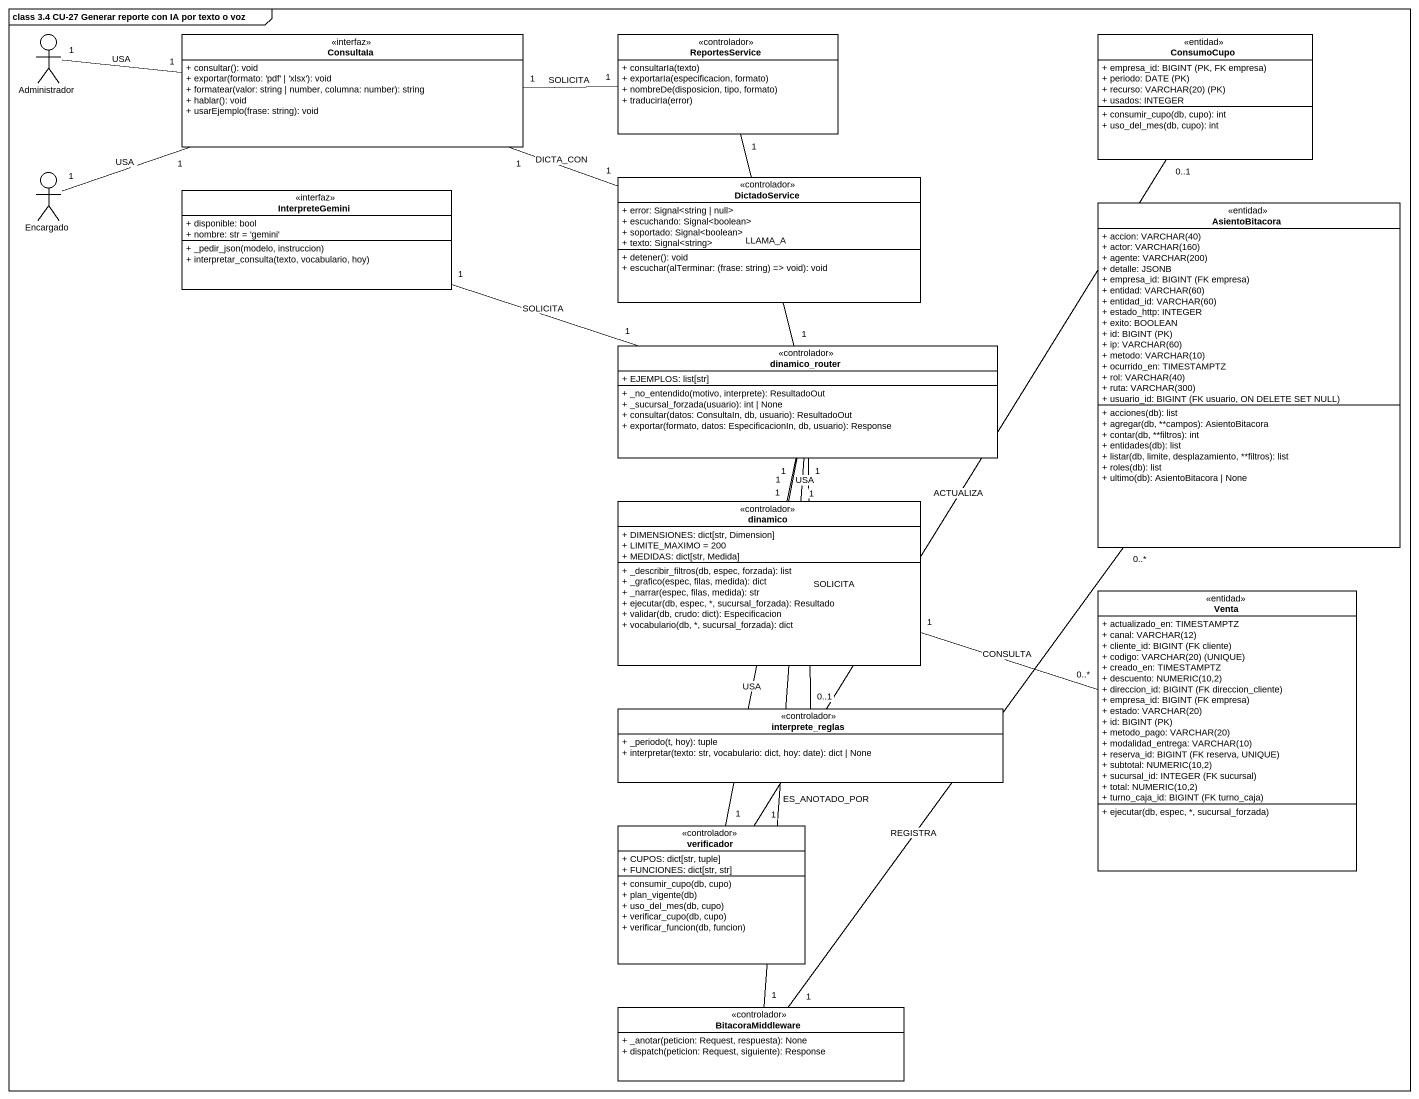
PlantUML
@startuml
mainframe class 3.4 CU-27 Generar reporte con IA por texto o voz
allowmixing
hide circle
hide empty members
skinparam classAttributeIconSize 0
actor Administrador
class ConsultaIa <<interfaz>> {
  + consultar(): void
  + exportar(formato: 'pdf' | 'xlsx'): void
  + formatear(valor: string | number, columna: number): string
  + hablar(): void
  + usarEjemplo(frase: string): void
}
class ReportesService <<controlador>> {
  + consultarIa(texto)
  + exportarIa(especificacion, formato)
  + nombreDe(disposicion, tipo, formato)
  + traducirIa(error)
}
class ConsumoCupo <<entidad>> {
  {field} + empresa_id: BIGINT (PK, FK empresa)
  {field} + periodo: DATE (PK)
  {field} + recurso: VARCHAR(20) (PK)
  + usados: INTEGER
  + consumir_cupo(db, cupo): int
  + uso_del_mes(db, cupo): int
}
actor Encargado
class InterpreteGemini <<interfaz>> {
  + disponible: bool
  + nombre: str = 'gemini'
  + _pedir_json(modelo, instruccion)
  + interpretar_consulta(texto, vocabulario, hoy)
}
class DictadoService <<controlador>> {
  + error: Signal<string | null>
  + escuchando: Signal<boolean>
  + soportado: Signal<boolean>
  + texto: Signal<string>
  + detener(): void
  + escuchar(alTerminar: (frase: string) => void): void
}
class AsientoBitacora <<entidad>> {
  {field} + accion: VARCHAR(40)
  {field} + actor: VARCHAR(160)
  {field} + agente: VARCHAR(200)
  + detalle: JSONB
  {field} + empresa_id: BIGINT (FK empresa)
  {field} + entidad: VARCHAR(60)
  {field} + entidad_id: VARCHAR(60)
  + estado_http: INTEGER
  + exito: BOOLEAN
  {field} + id: BIGINT (PK)
  {field} + ip: VARCHAR(60)
  {field} + metodo: VARCHAR(10)
  + ocurrido_en: TIMESTAMPTZ
  {field} + rol: VARCHAR(40)
  {field} + ruta: VARCHAR(300)
  {field} + usuario_id: BIGINT (FK usuario, ON DELETE SET NULL)
  + acciones(db): list
  + agregar(db, **campos): AsientoBitacora
  + contar(db, **filtros): int
  + entidades(db): list
  + listar(db, limite, desplazamiento, **filtros): list
  + roles(db): list
  + ultimo(db): AsientoBitacora | None
}
class dinamico_router <<controlador>> {
  + EJEMPLOS: list[str]
  + _no_entendido(motivo, interprete): ResultadoOut
  + _sucursal_forzada(usuario): int | None
  + consultar(datos: ConsultaIn, db, usuario): ResultadoOut
  + exportar(formato, datos: EspecificacionIn, db, usuario): Response
}
class dinamico <<controlador>> {
  + DIMENSIONES: dict[str, Dimension]
  + LIMITE_MAXIMO = 200
  + MEDIDAS: dict[str, Medida]
  + _describir_filtros(db, espec, forzada): list
  + _grafico(espec, filas, medida): dict
  + _narrar(espec, filas, medida): str
  + ejecutar(db, espec, *, sucursal_forzada): Resultado
  + validar(db, crudo: dict): Especificacion
  + vocabulario(db, *, sucursal_forzada): dict
}
class Venta <<entidad>> {
  + actualizado_en: TIMESTAMPTZ
  {field} + canal: VARCHAR(12)
  {field} + cliente_id: BIGINT (FK cliente)
  {field} + codigo: VARCHAR(20) (UNIQUE)
  + creado_en: TIMESTAMPTZ
  {field} + descuento: NUMERIC(10,2)
  {field} + direccion_id: BIGINT (FK direccion_cliente)
  {field} + empresa_id: BIGINT (FK empresa)
  {field} + estado: VARCHAR(20)
  {field} + id: BIGINT (PK)
  {field} + metodo_pago: VARCHAR(20)
  {field} + modalidad_entrega: VARCHAR(10)
  {field} + reserva_id: BIGINT (FK reserva, UNIQUE)
  {field} + subtotal: NUMERIC(10,2)
  {field} + sucursal_id: INTEGER (FK sucursal)
  {field} + total: NUMERIC(10,2)
  {field} + turno_caja_id: BIGINT (FK turno_caja)
  + ejecutar(db, espec, *, sucursal_forzada)
}
class interprete_reglas <<controlador>> {
  + _periodo(t, hoy): tuple
  + interpretar(texto: str, vocabulario: dict, hoy: date): dict | None
}
class verificador <<controlador>> {
  + CUPOS: dict[str, tuple]
  + FUNCIONES: dict[str, str]
  + consumir_cupo(db, cupo)
  + plan_vigente(db)
  + uso_del_mes(db, cupo)
  + verificar_cupo(db, cupo)
  + verificar_funcion(db, funcion)
}
class BitacoraMiddleware <<controlador>> {
  + _anotar(peticion: Request, respuesta): None
  + dispatch(peticion: Request, siguiente): Response
}
Administrador "1" -right- "1" ConsultaIa : USA
ConsultaIa "1" -right- "1" ReportesService : SOLICITA
ConsultaIa "1" -right- "1" DictadoService : DICTA_CON
ReportesService "1" -- "1" dinamico_router : LLAMA_A
Encargado "1" -right- "1" ConsultaIa : USA
dinamico_router "1" -left- "1" InterpreteGemini : SOLICITA
dinamico_router "1" -- "1" dinamico : USA
dinamico_router "1" -- "0..1" interprete_reglas : SOLICITA
dinamico_router "1" -- "1" verificador : USA
dinamico_router "1" -- "1" BitacoraMiddleware : ES_ANOTADO_POR
dinamico "1" -right- "0..*" Venta : CONSULTA
verificador "1" -up- "0..1" ConsumoCupo : ACTUALIZA
BitacoraMiddleware "1" -up- "0..*" AsientoBitacora : REGISTRA
@enduml
